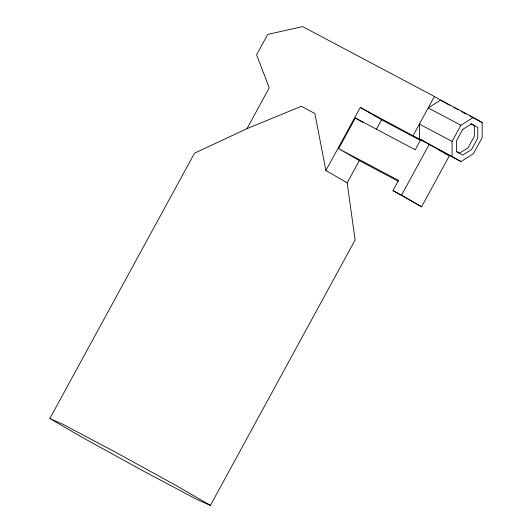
<?xml version="1.0" encoding="UTF-8"?>
<svg xmlns="http://www.w3.org/2000/svg" width="532" height="532" viewBox="0 0 532 532"><rect width="100%" height="100%" fill="white"/><g stroke="black" fill="none" stroke-linecap="round" stroke-linejoin="round"><path stroke-width="0.8" d="M49.828 418.558L194.526 153.176L246.968 128.671L301.312 106.307L314.851 113.489L325.903 170.526L347.177 182.862L355.103 240.018L210.413 505.4L197.472 499.734L145.083 471.951L83.923 438.328L49.828 418.558L62.769 424.223L115.158 452.007L176.318 485.63L210.413 505.4M246.968 128.671L269.232 87.84L256.584 54.823L267.716 34.407L302.622 26.6L434.425 96.492L449.474 105.216M325.903 170.526L360.29 107.457L420.752 139.889M338.645 148.641L355.336 118.018L415.239 149.785L420.799 139.577L449.407 155.736L421.577 206.768L392.975 190.609L398.541 180.401L338.645 148.641L358.688 160.265L398.136 181.179M347.177 182.862L359.433 160.391M376.43 129.216L381.564 119.793L360.29 107.457M413.164 135.494L434.425 96.492M421.577 206.768L401.534 195.151L429.357 144.112M460.905 161.555L452.087 156.441L452.087 141.406L460.892 125.253L473.354 117.446L482.165 122.553L482.172 137.589L473.36 153.741L460.905 161.555L438.794 149.831M473.354 117.446L440.656 100.102L428.2 107.916L460.892 125.253M453.829 107.524L455.286 108.295M456.735 109.067L458.192 109.838M461.823 111.767L466.178 114.074M469.816 116.003L482.165 122.553M452.087 141.406L419.389 124.069L419.396 139.105L426.418 142.829L420.799 139.577M427.13 143.208L452.087 156.441M381.564 119.793L420.486 140.428M445.124 153.469L449.407 155.736M392.975 190.609L401.534 195.151M470.873 123.697L474.338 125.698L474.338 136.332L468.113 147.756L459.302 153.276L456.536 151.673M355.336 118.018L363.216 122.586M462.72 129.422L456.489 140.847L456.496 151.48L462.727 155.091L471.538 149.572L477.763 138.147L477.763 127.514L471.532 123.903L462.72 129.422"/></g></svg>
